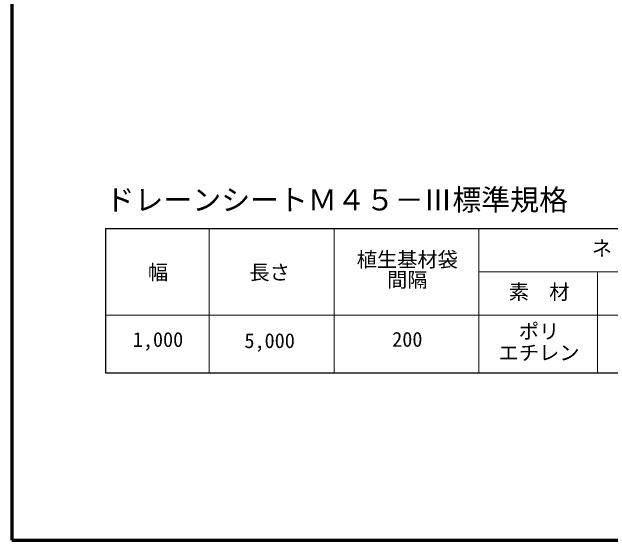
# Model space of a CAD drawing. Units: millimetres, scale not verified. Extents: x 200 to 8200, y 200 to 5838.
# Drawn here: x 200 to 2269, y 200 to 2027 of the extents above; entities that cross this region are included whole.
import ezdxf
from ezdxf.enums import TextEntityAlignment as Align

# ---------------------------------------------------------------- set-up
doc = ezdxf.new("R2010")
doc.units = ezdxf.units.MM
doc.header["$LTSCALE"] = 20
doc.layers.add('C-MTR', color=5, linetype='Continuous')
doc.layers.add('C-MTR-TXT', color=5, linetype='Continuous')
for name, color, linetype, lineweight in [('C-MTR-FRAM', 5, 'Continuous', 25), ('C-MTR-LINE', 5, 'Continuous', 13), ('C-TTL', 2, 'Continuous', 70)]:
    doc.layers.add(name, color=color, linetype=linetype, lineweight=lineweight)
doc.styles.add('ＭＳ ゴシック', font='')
doc.styles.get('ＭＳ ゴシック').set_extended_font_data('MS Gothic')

msp = doc.modelspace()

# ---------------------------------------------------------------- linework, layer by layer
at = {"layer": 'C-MTR-FRAM'}
for p, q in [((523.94, 1278.33), (523.94, 778.33)), ((523.94, 1278.33), (4298.94, 1278.33)), ((523.94, 778.33), (4298.94, 778.33))]:
    msp.add_line(p, q, dxfattribs=at)
at = {"layer": 'C-MTR-LINE'}
for p, q in [((881.94, 1278.33), (881.94, 778.33)), ((1314.94, 1278.33), (1314.94, 778.33)), ((1814.94, 1278.33), (1814.94, 778.33)), ((1814.94, 1128.33), (3672.91, 1128.33)), ((2226.4, 1128.33), (2226.4, 778.33)), ((523.94, 978.33), (4298.94, 978.33))]:
    msp.add_line(p, q, dxfattribs=at)
at = {"layer": 'C-TTL'}
msp.add_lwpolyline([(200, 200), (8200, 200), (8200, 5740), (200, 5740)], close=True, dxfattribs=at)

# ---------------------------------------------------------------- texts
at = {"layer": 'C-MTR', "style": 'ＭＳ ゴシック'}
msp.add_text('ドレーンシートＭ４５－Ⅲ標準規格', height=73.31, dxfattribs=at).set_placement((1323.94, 1318.33), align=Align.BOTTOM_CENTER)
at = {"layer": 'C-MTR-TXT', "style": 'ＭＳ ゴシック'}
for s, p in [('ネ\u3000ッ\u3000ト', (2381.26, 1168.33)), ('素\u3000材', (2024.15, 1017.33)), ('ポリ', (2023.64, 880.98)), ('1,000', (705.35, 852.69)), ('5,000', (1091.56, 848.69)), ('200', (1567.94, 853.31)), ('エチレン', (2023.64, 806.98))]:
    msp.add_text(s, height=51.32, dxfattribs=at).set_placement(p, align=Align.BOTTOM_CENTER)
for s, p in [('植生基材袋', (1392.94, 1196.14)), ('\u3000 間隔', (1392.94, 1126.14))]:
    msp.add_text(s, height=51.32, dxfattribs=at).set_placement(p, align=Align.TOP_LEFT)
for s, p in [('幅', (705.35, 1126.14)), ('長さ', (1091.56, 1126.14))]:
    msp.add_text(s, height=51.32, dxfattribs=at).set_placement(p, align=Align.MIDDLE_CENTER)

doc.saveas('drawing.dxf')
